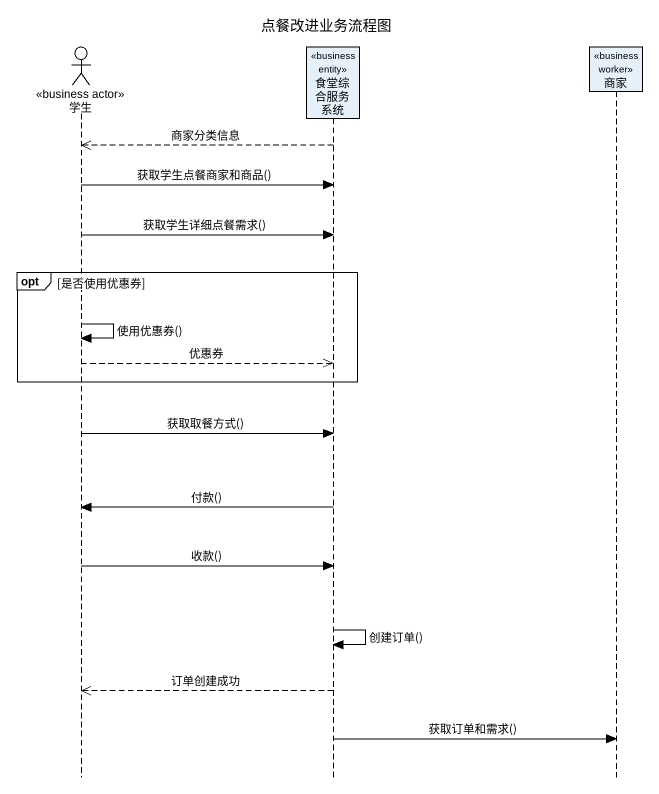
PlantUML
@startuml
title 点餐改进业务流程图
hide footbox
actor 学生 <<business actor>>
participant 食堂综合服务系统 <<business entity>>
participant 商家 <<business worker>>

食堂综合服务系统 -->> 学生 : 商家分类信息
学生 -> 食堂综合服务系统 : 获取学生点餐商家和商品()
学生 -> 食堂综合服务系统 : 获取学生详细点餐需求()
opt 是否使用优惠券
  学生 -> 学生 : 使用优惠券()
  学生 -->> 食堂综合服务系统 : 优惠券
end
学生 -> 食堂综合服务系统 : 获取取餐方式()
食堂综合服务系统 -> 学生 : 付款()
学生 -> 食堂综合服务系统 : 收款()
食堂综合服务系统 -> 食堂综合服务系统 : 创建订单()
食堂综合服务系统 -->> 学生 : 订单创建成功
食堂综合服务系统 -> 商家 : 获取订单和需求()
@enduml
